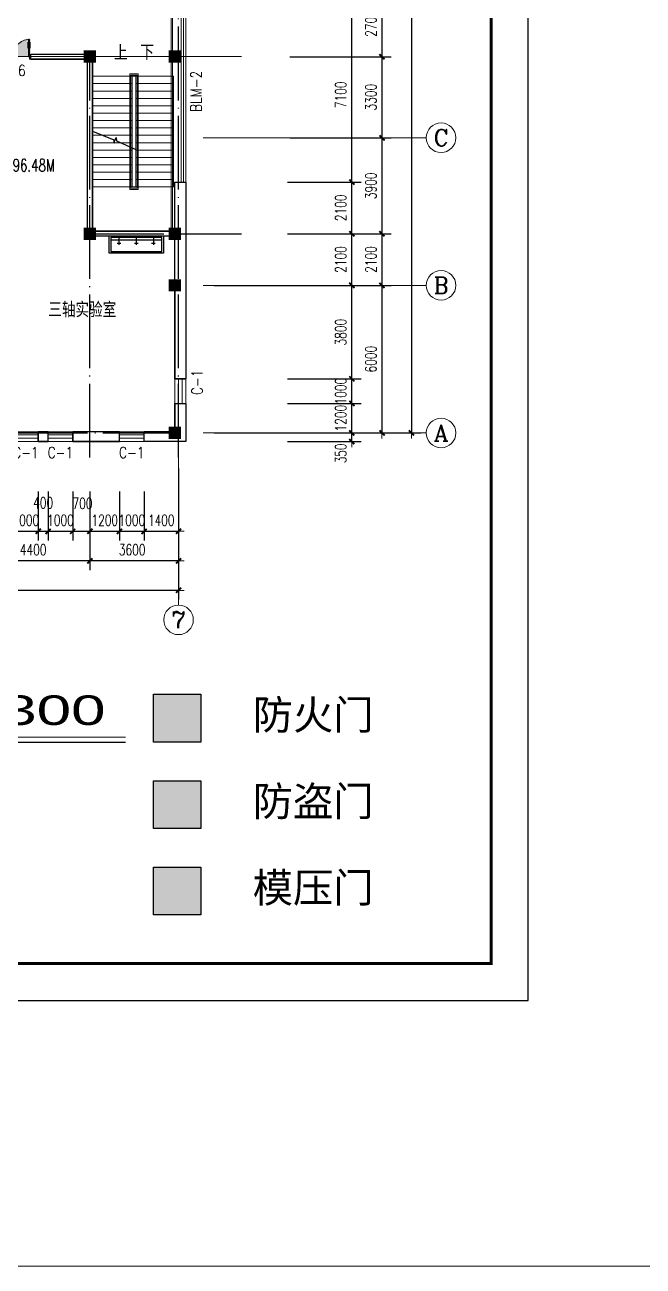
# Model space of a CAD drawing. Extents: x -220435 to 246757, y -381552 to -223577.
# Drawn here: x -340 to 24775, y -381552 to -331089 of the extents above; entities that cross this region are included whole.
import ezdxf
from ezdxf.enums import TextEntityAlignment as Align

# ---------------------------------------------------------------- set-up
doc = ezdxf.new("R2010")
doc.units = 0
doc.header["$LTSCALE"] = 1500
doc.header["$MEASUREMENT"] = 0
doc.linetypes.add('DOTE', pattern=[2.42, 2, -0.2, 0.02, -0.2])
doc.layers.get('0').update_dxf_attribs({"linetype": 'CONTINUOUS'})
doc.layers.get('DEFPOINTS').update_dxf_attribs({"linetype": 'CONTINUOUS'})
for name, color, linetype in [('AXIS', 7, 'CONTINUOUS'), ('AXIS_TEXT', 7, 'CONTINUOUS'), ('COLUMN', 7, 'CONTINUOUS'), ('DOTE', 7, 'DOTE'), ('JELIBTLTC', 7, 'CONTINUOUS'), ('LVTRY', 7, 'CONTINUOUS'), ('PUB_WALL', 7, 'CONTINUOUS'), ('STAIR', 7, 'CONTINUOUS'), ('WALL', 7, 'CONTINUOUS'), ('WINDOW_TEXT', 7, 'CONTINUOUS'), ('模压门', 90, 'CONTINUOUS'), ('防火门', 10, 'CONTINUOUS'), ('防盗门', 180, 'CONTINUOUS')]:
    doc.layers.add(name, color=color, linetype=linetype)
for name, color, linetype, lineweight in [('PUB_DIM', 7, 'CONTINUOUS', 0), ('WINDOW', 7, 'CONTINUOUS', 0), ('我的', 7, 'CONTINUOUS', 0)]:
    doc.layers.add(name, color=color, linetype=linetype, lineweight=lineweight)
doc.styles.add('_SIMPLEX', font='SIMPLEX.shx', dxfattribs={"width": 0.8})
doc.styles.add('COMPLEX', font='COMPLEX')
doc.styles.add('DIM_FONT', font='TXT.shx', dxfattribs={"width": 0.7})
doc.styles.add('JELIBTLZX1', font='arial.ttf', dxfattribs={"width": 0.65})
doc.styles.add('SIMPLEX', font='SIMPLEX.SHX')
doc.dimstyles.new('DIMN150', dxfattribs={"dimscale": 1.5, "dimtxt": 300, "dimasz": 1, "dimexe": 250, "dimexo": 300, "dimgap": 150, "dimtad": 1, "dimdec": 0, "dimzin": 0, "dimdsep": 46, "dimtxsty": 'DIM_FONT', "dimblk": '_DIMX', "dimcen": 0.09, "dimclrt": 7, "dimadec": 0, "dimazin": 0, "dimtfac": 1, "dimtdec": 0, "dimtix": 1, "dimtmove": 2, "dimatfit": 3, "dimldrblk": '_DIMX', "dimfxl": 1, "dimtolj": 1, "dimtzin": 0, "dimarcsym": 0})

# ---------------------------------------------------------------- blocks, each defined once
blk = doc.blocks.new('_DIMX')
blk.add_line((-150, 0), (150, 0))
at = {"const_width": 50}
blk.add_lwpolyline([(-70, -70), (70, 70)], dxfattribs=at)
blk = doc.blocks.new('*D926')
at = {"layer": 'DEFPOINTS', "color": 0, "lineweight": 20}
for p in [(-36097, -348679), (5903, -348679), (-36097, -354079)]:
    blk.add_point(p, dxfattribs=at)
at = {"layer": 'PUB_DIM', "color": 0, "lineweight": -2}
for p, q in [((-36097, -349129), (-36097, -354454)), ((5903, -349129), (5903, -354454)), ((5901, -354079), (-36096, -354079))]:
    blk.add_line(p, q, dxfattribs=at)
at = {"layer": 'PUB_DIM', "color": 0, "lineweight": -2, "xscale": 1.5, "yscale": 1.5, "zscale": 1.5, "rotation": 180}
blk.add_blockref('_DIMX', (-36097, -354079), dxfattribs=at)
at = {"layer": 'PUB_DIM', "color": 0, "lineweight": -2, "xscale": 1.5, "yscale": 1.5, "zscale": 1.5}
blk.add_blockref('_DIMX', (5903, -354079), dxfattribs=at)
at = {"layer": 'PUB_DIM', "color": 7, "insert": (-15097, -353629), "char_height": 450, "attachment_point": 5, "style": 'DIM_FONT'}
blk.add_mtext('\\A1;42000', dxfattribs=at)
blk = doc.blocks.new('*D927')
at = {"layer": 'DEFPOINTS', "color": 0, "lineweight": 20}
for p in [(-36097, -348679), (5903, -348679), (-36097, -354079)]:
    blk.add_point(p, dxfattribs=at)
at = {"layer": 'PUB_DIM', "color": 0, "lineweight": -2}
for p, q in [((-36097, -349129), (-36097, -354454)), ((5903, -349129), (5903, -354454)), ((5901, -354079), (-36096, -354079))]:
    blk.add_line(p, q, dxfattribs=at)
at = {"layer": 'PUB_DIM', "color": 0, "lineweight": -2, "xscale": 1.5, "yscale": 1.5, "zscale": 1.5, "rotation": 180}
blk.add_blockref('_DIMX', (-36097, -354079), dxfattribs=at)
at = {"layer": 'PUB_DIM', "color": 0, "lineweight": -2, "xscale": 1.5, "yscale": 1.5, "zscale": 1.5}
blk.add_blockref('_DIMX', (5903, -354079), dxfattribs=at)
at = {"layer": 'PUB_DIM', "color": 7, "insert": (-15097, -353629), "char_height": 450, "attachment_point": 5, "style": 'DIM_FONT'}
blk.add_mtext('\\A1;42000', dxfattribs=at)
blk = doc.blocks.new('*D804')
at = {"layer": 'DEFPOINTS', "color": 0, "lineweight": 20}
for p in [(6903, -269089), (6903, -347679), (15366, -347679)]:
    blk.add_point(p, dxfattribs=at)
at = {"layer": 'PUB_DIM', "color": 0, "lineweight": -2}
for p, q in [((7353, -269089), (15741, -269089)), ((15366, -269091), (15366, -347678)), ((7353, -347679), (15741, -347679))]:
    blk.add_line(p, q, dxfattribs=at)
at = {"layer": 'PUB_DIM', "color": 0, "lineweight": -2, "xscale": 1.5, "yscale": 1.5, "zscale": 1.5}
for p, rotation in [((15366, -269089), 90), ((15366, -347679), 270)]:
    blk.add_blockref('_DIMX', p, dxfattribs=dict(at, rotation=rotation))
at = {"layer": 'PUB_DIM', "color": 7, "insert": (14916, -308384), "char_height": 450, "attachment_point": 5, "rotation": 90, "style": 'DIM_FONT'}
blk.add_mtext('\\A1;78590', dxfattribs=at)
blk = doc.blocks.new('*D805')
at = {"layer": 'DEFPOINTS', "color": 0, "lineweight": 20}
for p in [(9873, -345480), (12941, -345480), (9873, -346480)]:
    blk.add_point(p, dxfattribs=at)
at = {"layer": 'PUB_DIM', "color": 0, "lineweight": -2}
for p, q in [((10323, -345480), (13316, -345480)), ((12941, -345478), (12941, -345477)), ((12941, -346480), (12941, -345480)), ((10323, -346480), (13316, -346480)), ((12941, -346481), (12941, -346483))]:
    blk.add_line(p, q, dxfattribs=at)
at = {"layer": 'PUB_DIM', "color": 0, "lineweight": -2, "xscale": 1.5, "yscale": 1.5, "zscale": 1.5}
for p, rotation in [((12941, -345480), 270), ((12941, -346480), 90)]:
    blk.add_blockref('_DIMX', p, dxfattribs=dict(at, rotation=rotation))
at = {"layer": 'PUB_DIM', "color": 7, "insert": (12491, -345980), "char_height": 450, "attachment_point": 5, "rotation": 90, "style": 'DIM_FONT'}
blk.add_mtext('\\A1;1000', dxfattribs=at)
blk = doc.blocks.new('_WBLK')
for p, q in [((-0.5, 0.5), (0.5, 0.5)), ((0.5, 0.167), (-0.5, 0.167)), ((0.5, -0.167), (-0.5, -0.167)), ((-0.5, -0.5), (0.5, -0.5))]:
    blk.add_line(p, q)
at = {"layer": 'WINDOW_TEXT', "style": 'SIMPLEX', "flags": 9}
blk.add_attdef('A', text='', height=1, dxfattribs=at).set_placement((0, 1.5), align=Align.MIDDLE)
blk = doc.blocks.new('*D806')
at = {"layer": 'DEFPOINTS', "color": 0, "lineweight": 20}
for p in [(6903, -341679), (6903, -347679), (14166, -347679)]:
    blk.add_point(p, dxfattribs=at)
at = {"layer": 'PUB_DIM', "color": 0, "lineweight": -2}
for p, q in [((7353, -341679), (14541, -341679)), ((14166, -341681), (14166, -347678)), ((7353, -347679), (14541, -347679))]:
    blk.add_line(p, q, dxfattribs=at)
at = {"layer": 'PUB_DIM', "color": 0, "lineweight": -2, "xscale": 1.5, "yscale": 1.5, "zscale": 1.5}
for p, rotation in [((14166, -341679), 90), ((14166, -347679), 270)]:
    blk.add_blockref('_DIMX', p, dxfattribs=dict(at, rotation=rotation))
at = {"layer": 'PUB_DIM', "color": 7, "insert": (13716, -344679), "char_height": 450, "attachment_point": 5, "rotation": 90, "style": 'DIM_FONT'}
blk.add_mtext('\\A1;6000', dxfattribs=at)
blk = doc.blocks.new('*D808')
at = {"layer": 'DEFPOINTS', "color": 0, "lineweight": 20}
for p in [(-2097, -349609), (2303, -349609), (-2097, -352879)]:
    blk.add_point(p, dxfattribs=at)
at = {"layer": 'PUB_DIM', "color": 0, "lineweight": -2}
for p, q in [((-2097, -350059), (-2097, -353254)), ((2303, -350059), (2303, -353254)), ((2301, -352879), (-2096, -352879))]:
    blk.add_line(p, q, dxfattribs=at)
at = {"layer": 'PUB_DIM', "color": 0, "lineweight": -2, "xscale": 1.5, "yscale": 1.5, "zscale": 1.5, "rotation": 180}
blk.add_blockref('_DIMX', (-2097, -352879), dxfattribs=at)
at = {"layer": 'PUB_DIM', "color": 0, "lineweight": -2, "xscale": 1.5, "yscale": 1.5, "zscale": 1.5}
blk.add_blockref('_DIMX', (2303, -352879), dxfattribs=at)
at = {"layer": 'PUB_DIM', "color": 7, "insert": (2, -352429), "char_height": 450, "attachment_point": 5, "style": 'DIM_FONT'}
blk.add_mtext('\\A1;4400', dxfattribs=at)
blk = doc.blocks.new('_AXISO')
blk.add_circle((0, 0), 0.5)
at = {"layer": 'AXIS_TEXT', "style": 'COMPLEX', "width": 1.041667}
blk.add_attdef('A', text='', height=0.56, dxfattribs=at).set_placement((-0.25, -0.28), (0.25, -0.28), align=Align.FIT)
blk = doc.blocks.new('*D952')
at = {"layer": 'DEFPOINTS', "color": 0, "lineweight": 20}
for p in [(3503, -349609), (4503, -349609), (4503, -351679)]:
    blk.add_point(p, dxfattribs=at)
at = {"layer": 'PUB_DIM', "color": 0, "lineweight": -2}
for p, q in [((3503, -350059), (3503, -352054)), ((4503, -350059), (4503, -352054)), ((3501, -351679), (3500, -351679)), ((3503, -351679), (4503, -351679)), ((4504, -351679), (4506, -351679))]:
    blk.add_line(p, q, dxfattribs=at)
at = {"layer": 'PUB_DIM', "color": 0, "lineweight": -2, "xscale": 1.5, "yscale": 1.5, "zscale": 1.5}
blk.add_blockref('_DIMX', (3503, -351679), dxfattribs=at)
at = {"layer": 'PUB_DIM', "color": 0, "lineweight": -2, "xscale": 1.5, "yscale": 1.5, "zscale": 1.5, "rotation": 180}
blk.add_blockref('_DIMX', (4503, -351679), dxfattribs=at)
at = {"layer": 'PUB_DIM', "color": 7, "insert": (4003, -351229), "char_height": 450, "attachment_point": 5, "style": 'DIM_FONT'}
blk.add_mtext('\\A1;1000', dxfattribs=at)
blk = doc.blocks.new('*D953')
at = {"layer": 'DEFPOINTS', "color": 0, "lineweight": 20}
for p in [(2303, -349609), (5903, -349609), (2303, -352879)]:
    blk.add_point(p, dxfattribs=at)
at = {"layer": 'PUB_DIM', "color": 0, "lineweight": -2}
for p, q in [((2303, -350059), (2303, -353254)), ((5903, -350059), (5903, -353254)), ((5901, -352879), (2304, -352879))]:
    blk.add_line(p, q, dxfattribs=at)
at = {"layer": 'PUB_DIM', "color": 0, "lineweight": -2, "xscale": 1.5, "yscale": 1.5, "zscale": 1.5, "rotation": 180}
blk.add_blockref('_DIMX', (2303, -352879), dxfattribs=at)
at = {"layer": 'PUB_DIM', "color": 0, "lineweight": -2, "xscale": 1.5, "yscale": 1.5, "zscale": 1.5}
blk.add_blockref('_DIMX', (5903, -352879), dxfattribs=at)
at = {"layer": 'PUB_DIM', "color": 7, "insert": (4018, -352429), "char_height": 450, "attachment_point": 5, "style": 'DIM_FONT'}
blk.add_mtext('\\A1;3600', dxfattribs=at)
blk = doc.blocks.new('*D954')
at = {"layer": 'DEFPOINTS', "color": 0, "lineweight": 20}
for p in [(2303, -349609), (3503, -349609), (3503, -351679)]:
    blk.add_point(p, dxfattribs=at)
at = {"layer": 'PUB_DIM', "color": 0, "lineweight": -2}
for p, q in [((2303, -350059), (2303, -352054)), ((3503, -350059), (3503, -352054)), ((2301, -351679), (2300, -351679)), ((2303, -351679), (3503, -351679)), ((3504, -351679), (3506, -351679))]:
    blk.add_line(p, q, dxfattribs=at)
at = {"layer": 'PUB_DIM', "color": 0, "lineweight": -2, "xscale": 1.5, "yscale": 1.5, "zscale": 1.5}
blk.add_blockref('_DIMX', (2303, -351679), dxfattribs=at)
at = {"layer": 'PUB_DIM', "color": 0, "lineweight": -2, "xscale": 1.5, "yscale": 1.5, "zscale": 1.5, "rotation": 180}
blk.add_blockref('_DIMX', (3503, -351679), dxfattribs=at)
at = {"layer": 'PUB_DIM', "color": 7, "insert": (2903, -351229), "char_height": 450, "attachment_point": 5, "style": 'DIM_FONT'}
blk.add_mtext('\\A1;1200', dxfattribs=at)
blk = doc.blocks.new('*D955')
at = {"layer": 'DEFPOINTS', "color": 0, "lineweight": 20}
for p in [(1603, -349609), (2303, -349609), (2303, -351679)]:
    blk.add_point(p, dxfattribs=at)
at = {"layer": 'PUB_DIM', "color": 0, "lineweight": -2}
for p, q in [((1603, -350059), (1603, -352054)), ((2303, -350059), (2303, -352054)), ((1604, -351679), (2301, -351679))]:
    blk.add_line(p, q, dxfattribs=at)
at = {"layer": 'PUB_DIM', "color": 0, "lineweight": -2, "xscale": 1.5, "yscale": 1.5, "zscale": 1.5, "rotation": 180}
blk.add_blockref('_DIMX', (1603, -351679), dxfattribs=at)
at = {"layer": 'PUB_DIM', "color": 0, "lineweight": -2, "xscale": 1.5, "yscale": 1.5, "zscale": 1.5}
blk.add_blockref('_DIMX', (2303, -351679), dxfattribs=at)
at = {"layer": 'PUB_DIM', "color": 7, "insert": (2003, -350543), "char_height": 450, "attachment_point": 5, "style": 'DIM_FONT'}
blk.add_mtext('\\A1;700', dxfattribs=at)
blk = doc.blocks.new('*D956')
at = {"layer": 'DEFPOINTS', "color": 0, "lineweight": 20}
for p in [(603, -349609), (1603, -349609), (1603, -351679)]:
    blk.add_point(p, dxfattribs=at)
at = {"layer": 'PUB_DIM', "color": 0, "lineweight": -2}
for p, q in [((603, -350059), (603, -352054)), ((1603, -350059), (1603, -352054)), ((601, -351679), (600, -351679)), ((603, -351679), (1603, -351679)), ((1604, -351679), (1606, -351679))]:
    blk.add_line(p, q, dxfattribs=at)
at = {"layer": 'PUB_DIM', "color": 0, "lineweight": -2, "xscale": 1.5, "yscale": 1.5, "zscale": 1.5}
blk.add_blockref('_DIMX', (603, -351679), dxfattribs=at)
at = {"layer": 'PUB_DIM', "color": 0, "lineweight": -2, "xscale": 1.5, "yscale": 1.5, "zscale": 1.5, "rotation": 180}
blk.add_blockref('_DIMX', (1603, -351679), dxfattribs=at)
at = {"layer": 'PUB_DIM', "color": 7, "insert": (1103, -351229), "char_height": 450, "attachment_point": 5, "style": 'DIM_FONT'}
blk.add_mtext('\\A1;1000', dxfattribs=at)
blk = doc.blocks.new('*D957')
at = {"layer": 'DEFPOINTS', "color": 0, "lineweight": 20}
for p in [(203, -349609), (603, -349609), (603, -351679)]:
    blk.add_point(p, dxfattribs=at)
at = {"layer": 'PUB_DIM', "color": 0, "lineweight": -2}
for p, q in [((203, -350059), (203, -352054)), ((603, -350059), (603, -352054)), ((201, -351679), (200, -351679)), ((203, -351679), (603, -351679)), ((604, -351679), (606, -351679))]:
    blk.add_line(p, q, dxfattribs=at)
at = {"layer": 'PUB_DIM', "color": 0, "lineweight": -2, "xscale": 1.5, "yscale": 1.5, "zscale": 1.5}
blk.add_blockref('_DIMX', (203, -351679), dxfattribs=at)
at = {"layer": 'PUB_DIM', "color": 0, "lineweight": -2, "xscale": 1.5, "yscale": 1.5, "zscale": 1.5, "rotation": 180}
blk.add_blockref('_DIMX', (603, -351679), dxfattribs=at)
at = {"layer": 'PUB_DIM', "color": 7, "insert": (403, -350520), "char_height": 450, "attachment_point": 5, "style": 'DIM_FONT'}
blk.add_mtext('\\A1;400', dxfattribs=at)
blk = doc.blocks.new('*D958')
at = {"layer": 'DEFPOINTS', "color": 0, "lineweight": 20}
for p in [(-797, -349609), (203, -349609), (203, -351679)]:
    blk.add_point(p, dxfattribs=at)
at = {"layer": 'PUB_DIM', "color": 0, "lineweight": -2}
for p, q in [((-797, -350059), (-797, -352054)), ((203, -350059), (203, -352054)), ((-799, -351679), (-800, -351679)), ((-797, -351679), (203, -351679)), ((204, -351679), (206, -351679))]:
    blk.add_line(p, q, dxfattribs=at)
at = {"layer": 'PUB_DIM', "color": 0, "lineweight": -2, "xscale": 1.5, "yscale": 1.5, "zscale": 1.5}
blk.add_blockref('_DIMX', (-797, -351679), dxfattribs=at)
at = {"layer": 'PUB_DIM', "color": 0, "lineweight": -2, "xscale": 1.5, "yscale": 1.5, "zscale": 1.5, "rotation": 180}
blk.add_blockref('_DIMX', (203, -351679), dxfattribs=at)
at = {"layer": 'PUB_DIM', "color": 7, "insert": (-297, -351229), "char_height": 450, "attachment_point": 5, "style": 'DIM_FONT'}
blk.add_mtext('\\A1;1000', dxfattribs=at)
blk = doc.blocks.new('*D959')
at = {"layer": 'DEFPOINTS', "color": 0, "lineweight": 20}
for p in [(4503, -349609), (5903, -349609), (5903, -351679)]:
    blk.add_point(p, dxfattribs=at)
at = {"layer": 'PUB_DIM', "color": 0, "lineweight": -2}
for p, q in [((4503, -350059), (4503, -352054)), ((5903, -350059), (5903, -352054)), ((4504, -351679), (5901, -351679))]:
    blk.add_line(p, q, dxfattribs=at)
at = {"layer": 'PUB_DIM', "color": 0, "lineweight": -2, "xscale": 1.5, "yscale": 1.5, "zscale": 1.5, "rotation": 180}
blk.add_blockref('_DIMX', (4503, -351679), dxfattribs=at)
at = {"layer": 'PUB_DIM', "color": 0, "lineweight": -2, "xscale": 1.5, "yscale": 1.5, "zscale": 1.5}
blk.add_blockref('_DIMX', (5903, -351679), dxfattribs=at)
at = {"layer": 'PUB_DIM', "color": 7, "insert": (5203, -351229), "char_height": 450, "attachment_point": 5, "style": 'DIM_FONT'}
blk.add_mtext('\\A1;1400', dxfattribs=at)
blk = doc.blocks.new('_FZH')
blk.add_solid([(-0.5, -0.5), (0.5, -0.5), (-0.5, 0.5), (0.5, 0.5)])
blk = doc.blocks.new('*D960')
at = {"layer": 'DEFPOINTS', "color": 0, "lineweight": 20}
for p in [(9873, -346480), (12942, -346480), (9873, -347679)]:
    blk.add_point(p, dxfattribs=at)
at = {"layer": 'PUB_DIM', "color": 0, "lineweight": -2}
for p, q in [((10323, -346480), (13317, -346480)), ((12942, -346478), (12942, -346477)), ((12942, -347679), (12942, -346480)), ((10323, -347679), (13317, -347679)), ((12942, -347681), (12942, -347682))]:
    blk.add_line(p, q, dxfattribs=at)
at = {"layer": 'PUB_DIM', "color": 0, "lineweight": -2, "xscale": 1.5, "yscale": 1.5, "zscale": 1.5}
for p, rotation in [((12942, -346480), 270), ((12942, -347679), 90)]:
    blk.add_blockref('_DIMX', p, dxfattribs=dict(at, rotation=rotation))
at = {"layer": 'PUB_DIM', "color": 7, "insert": (12492, -347079), "char_height": 450, "attachment_point": 5, "rotation": 90, "style": 'DIM_FONT'}
blk.add_mtext('\\A1;1200', dxfattribs=at)
blk = doc.blocks.new('*D961')
at = {"layer": 'DEFPOINTS', "color": 0, "lineweight": 20}
for p in [(9873, -347679), (12942, -347679), (9873, -348029)]:
    blk.add_point(p, dxfattribs=at)
at = {"layer": 'PUB_DIM', "color": 0, "lineweight": -2}
for p, q in [((10323, -347679), (13317, -347679)), ((12942, -347678), (12942, -347676)), ((12942, -348029), (12942, -347679)), ((10323, -348029), (13317, -348029)), ((12942, -348031), (12942, -348032))]:
    blk.add_line(p, q, dxfattribs=at)
at = {"layer": 'PUB_DIM', "color": 0, "lineweight": -2, "xscale": 1.5, "yscale": 1.5, "zscale": 1.5}
for p, rotation in [((12942, -347679), 270), ((12942, -348029), 90)]:
    blk.add_blockref('_DIMX', p, dxfattribs=dict(at, rotation=rotation))
at = {"layer": 'PUB_DIM', "color": 7, "insert": (12492, -348509), "char_height": 450, "attachment_point": 5, "rotation": 90, "style": 'DIM_FONT'}
blk.add_mtext('\\A1;350', dxfattribs=at)
blk = doc.blocks.new('M_A20TUI')
for p, q in [((-0.483, 0.396), (-0.483, 0.235)), ((-0.467, 0.471), (-0.467, -0.062)), ((-0.433, 0.47), (-0.433, 0.004)), ((-0.417, 0.396), (-0.417, 0.235)), ((0.417, 0.396), (0.417, 0.235)), ((0.433, 0.47), (0.433, 0.004)), ((0.467, 0.471), (0.467, -0.062)), ((0.483, 0.396), (0.483, 0.235)), ((-0.5, 0.004), (-0.433, 0.004)), ((-0.5, 0.004), (-0.5, -0.062)), ((0.5, 0.004), (0.433, 0.004)), ((0.5, 0.004), (0.5, -0.062)), ((-0.5, -0.062), (-0.467, -0.062)), ((0.5, -0.062), (0.467, -0.062))]:
    blk.add_line(p, q)
for centre, start, end in [((-0.467, 0.004), 0, 90), ((0.467, 0.004), 90, 180)]:
    blk.add_arc(centre, 0.467, start, end)
blk = doc.blocks.new('_LV16')
for p, q in [((-75.7, 264.7), (73.5, 264.7)), ((0, 0), (0, 329.6))]:
    blk.add_line(p, q)
blk.add_circle((0, 264.7), 16.2)
blk = doc.blocks.new('*D965')
at = {"layer": 'DEFPOINTS', "color": 0, "lineweight": 20}
for p in [(9873, -330381), (12941, -330381), (9873, -337481)]:
    blk.add_point(p, dxfattribs=at)
at = {"layer": 'PUB_DIM', "color": 0, "lineweight": -2}
for p, q in [((10323, -330381), (13316, -330381)), ((12941, -337479), (12941, -330382)), ((10323, -337481), (13316, -337481))]:
    blk.add_line(p, q, dxfattribs=at)
at = {"layer": 'PUB_DIM', "color": 0, "lineweight": -2, "xscale": 1.5, "yscale": 1.5, "zscale": 1.5}
for p, rotation in [((12941, -330381), 90), ((12941, -337481), 270)]:
    blk.add_blockref('_DIMX', p, dxfattribs=dict(at, rotation=rotation))
at = {"layer": 'PUB_DIM', "color": 7, "insert": (12491, -333931), "char_height": 450, "attachment_point": 5, "rotation": 90, "style": 'DIM_FONT'}
blk.add_mtext('\\A1;7100', dxfattribs=at)
blk = doc.blocks.new('*D966')
at = {"layer": 'DEFPOINTS', "color": 0, "lineweight": 20}
for p in [(9976, -335684), (9976, -339584), (14166, -339584)]:
    blk.add_point(p, dxfattribs=at)
at = {"layer": 'PUB_DIM', "color": 0, "lineweight": -2}
for p, q in [((10426, -335684), (14541, -335684)), ((14166, -335685), (14166, -339582)), ((10426, -339584), (14541, -339584))]:
    blk.add_line(p, q, dxfattribs=at)
at = {"layer": 'PUB_DIM', "color": 0, "lineweight": -2, "xscale": 1.5, "yscale": 1.5, "zscale": 1.5}
for p, rotation in [((14166, -335684), 90), ((14166, -339584), 270)]:
    blk.add_blockref('_DIMX', p, dxfattribs=dict(at, rotation=rotation))
at = {"layer": 'PUB_DIM', "color": 7, "insert": (13716, -337634), "char_height": 450, "attachment_point": 5, "rotation": 90, "style": 'DIM_FONT'}
blk.add_mtext('\\A1;3900', dxfattribs=at)
blk = doc.blocks.new('*D967')
at = {"layer": 'DEFPOINTS', "color": 0, "lineweight": 20}
for p in [(9976, -339582), (9976, -341682), (14166, -341682)]:
    blk.add_point(p, dxfattribs=at)
at = {"layer": 'PUB_DIM', "color": 0, "lineweight": -2}
for p, q in [((10426, -339582), (14541, -339582)), ((14166, -339584), (14166, -341681)), ((10426, -341682), (14541, -341682))]:
    blk.add_line(p, q, dxfattribs=at)
at = {"layer": 'PUB_DIM', "color": 0, "lineweight": -2, "xscale": 1.5, "yscale": 1.5, "zscale": 1.5}
for p, rotation in [((14166, -339582), 90), ((14166, -341682), 270)]:
    blk.add_blockref('_DIMX', p, dxfattribs=dict(at, rotation=rotation))
at = {"layer": 'PUB_DIM', "color": 7, "insert": (13716, -340632), "char_height": 450, "attachment_point": 5, "rotation": 90, "style": 'DIM_FONT'}
blk.add_mtext('\\A1;2100', dxfattribs=at)
blk = doc.blocks.new('*D968')
at = {"layer": 'DEFPOINTS', "color": 0, "lineweight": 20}
for p in [(9873, -337481), (12941, -337481), (9873, -339581)]:
    blk.add_point(p, dxfattribs=at)
at = {"layer": 'PUB_DIM', "color": 0, "lineweight": -2}
for p, q in [((10323, -337481), (13316, -337481)), ((12941, -339579), (12941, -337482)), ((10323, -339581), (13316, -339581))]:
    blk.add_line(p, q, dxfattribs=at)
at = {"layer": 'PUB_DIM', "color": 0, "lineweight": -2, "xscale": 1.5, "yscale": 1.5, "zscale": 1.5}
for p, rotation in [((12941, -337481), 90), ((12941, -339581), 270)]:
    blk.add_blockref('_DIMX', p, dxfattribs=dict(at, rotation=rotation))
at = {"layer": 'PUB_DIM', "color": 7, "insert": (12491, -338531), "char_height": 450, "attachment_point": 5, "rotation": 90, "style": 'DIM_FONT'}
blk.add_mtext('\\A1;2100', dxfattribs=at)
blk = doc.blocks.new('*D969')
at = {"layer": 'DEFPOINTS', "color": 0, "lineweight": 20}
for p in [(9873, -339581), (12941, -339581), (9873, -341681)]:
    blk.add_point(p, dxfattribs=at)
at = {"layer": 'PUB_DIM', "color": 0, "lineweight": -2}
for p, q in [((10323, -339581), (13316, -339581)), ((12941, -341679), (12941, -339582)), ((10323, -341681), (13316, -341681))]:
    blk.add_line(p, q, dxfattribs=at)
at = {"layer": 'PUB_DIM', "color": 0, "lineweight": -2, "xscale": 1.5, "yscale": 1.5, "zscale": 1.5}
for p, rotation in [((12941, -339581), 90), ((12941, -341681), 270)]:
    blk.add_blockref('_DIMX', p, dxfattribs=dict(at, rotation=rotation))
at = {"layer": 'PUB_DIM', "color": 7, "insert": (12491, -340631), "char_height": 450, "attachment_point": 5, "rotation": 90, "style": 'DIM_FONT'}
blk.add_mtext('\\A1;2100', dxfattribs=at)
blk = doc.blocks.new('*D970')
at = {"layer": 'DEFPOINTS', "color": 0, "lineweight": 20}
for p in [(9873, -341679), (12941, -341679), (9873, -345480)]:
    blk.add_point(p, dxfattribs=at)
at = {"layer": 'PUB_DIM', "color": 0, "lineweight": -2}
for p, q in [((10323, -341679), (13316, -341679)), ((12941, -345478), (12941, -341681)), ((10323, -345480), (13316, -345480))]:
    blk.add_line(p, q, dxfattribs=at)
at = {"layer": 'PUB_DIM', "color": 0, "lineweight": -2, "xscale": 1.5, "yscale": 1.5, "zscale": 1.5}
for p, rotation in [((12941, -341679), 90), ((12941, -345480), 270)]:
    blk.add_blockref('_DIMX', p, dxfattribs=dict(at, rotation=rotation))
at = {"layer": 'PUB_DIM', "color": 7, "insert": (12491, -343579), "char_height": 450, "attachment_point": 5, "rotation": 90, "style": 'DIM_FONT'}
blk.add_mtext('\\A1;3800', dxfattribs=at)
blk = doc.blocks.new('*D971')
at = {"layer": 'DEFPOINTS', "color": 0, "lineweight": 20}
for p in [(9976, -329684), (9976, -332384), (14166, -332384)]:
    blk.add_point(p, dxfattribs=at)
at = {"layer": 'PUB_DIM', "color": 0, "lineweight": -2}
for p, q in [((10426, -329684), (14541, -329684)), ((14166, -329685), (14166, -332382)), ((10426, -332384), (14541, -332384))]:
    blk.add_line(p, q, dxfattribs=at)
at = {"layer": 'PUB_DIM', "color": 0, "lineweight": -2, "xscale": 1.5, "yscale": 1.5, "zscale": 1.5}
for p, rotation in [((14166, -329684), 90), ((14166, -332384), 270)]:
    blk.add_blockref('_DIMX', p, dxfattribs=dict(at, rotation=rotation))
at = {"layer": 'PUB_DIM', "color": 7, "insert": (13716, -331034), "char_height": 450, "attachment_point": 5, "rotation": 90, "style": 'DIM_FONT'}
blk.add_mtext('\\A1;2700', dxfattribs=at)
blk = doc.blocks.new('*D972')
at = {"layer": 'DEFPOINTS', "color": 0, "lineweight": 20}
for p in [(9976, -332384), (9976, -335684), (14166, -335684)]:
    blk.add_point(p, dxfattribs=at)
at = {"layer": 'PUB_DIM', "color": 0, "lineweight": -2}
for p, q in [((10426, -332384), (14541, -332384)), ((14166, -332385), (14166, -335682)), ((10426, -335684), (14541, -335684))]:
    blk.add_line(p, q, dxfattribs=at)
at = {"layer": 'PUB_DIM', "color": 0, "lineweight": -2, "xscale": 1.5, "yscale": 1.5, "zscale": 1.5}
for p, rotation in [((14166, -332384), 90), ((14166, -335684), 270)]:
    blk.add_blockref('_DIMX', p, dxfattribs=dict(at, rotation=rotation))
at = {"layer": 'PUB_DIM', "color": 7, "insert": (13716, -334034), "char_height": 450, "attachment_point": 5, "rotation": 90, "style": 'DIM_FONT'}
blk.add_mtext('\\A1;3300', dxfattribs=at)

msp = doc.modelspace()

# ---------------------------------------------------------------- hatches: boundary and pattern name
at = {"layer": '模压门'}
msp.add_hatch(color=256, dxfattribs=at).paths.add_polyline_path([(6814.5, -365329.2), (4882, -365329.2), (4882, -367272.4), (6814.5, -367272.4)])
at = {"layer": '防火门'}
msp.add_hatch(color=256, dxfattribs=at).paths.add_polyline_path([(6814.5, -358301), (4882, -358301), (4882, -360244.2), (6814.5, -360244.2)])
at = {"layer": '防盗门'}
for points in [[(-101.7, -331634.3, 0.4142136), (-851.7, -332384.3), (-101.7, -332384.3)], [(6814.5, -361815.1), (4882, -361815.1), (4882, -363758.3), (6814.5, -363758.3)]]:
    msp.add_hatch(color=256, dxfattribs=at).paths.add_polyline_path(points)

# ---------------------------------------------------------------- linework, layer by layer
for points in [[(4882, -358301), (6814.5, -358301), (6814.5, -360244.2), (4882, -360244.2)], [(4882, -361815.1), (6814.5, -361815.1), (6814.5, -363758.3), (4882, -363758.3)], [(4882, -365329.2), (6814.5, -365329.2), (6814.5, -367272.4), (4882, -367272.4)]]:
    msp.add_lwpolyline(points, close=True)
at = {"layer": 'AXIS', "color": 250}
msp.add_lwpolyline([(20102.7, -253559.3), (-66737.4, -253559.3), (-66737.4, -370748.3), (20102.7, -370748.3)], close=True, dxfattribs=at)
at = {"layer": 'AXIS', "color": 0, "const_width": 120.2}
msp.add_lwpolyline([(18600.3, -255061.7), (-65234.9, -255061.7), (-65234.9, -369245.9), (18600.3, -369245.9)], close=True, dxfattribs=at)
at = {"layer": 'DOTE'}
for p, q in [((5902.9, -348679.3), (5902.9, -268089.3)), ((2302.9, -348679.3), (2302.9, -332379.3)), ((2302.9, -339579.3), (8454.4, -339579.3)), ((-37097.1, -347679.3), (5872.9, -347679.3))]:
    msp.add_line(p, q, dxfattribs=at)
at = {"layer": 'LVTRY'}
for p, q in [((3087, -340369.3), (3087, -339679.3)), ((5227, -339739.3), (3147, -339739.3)), ((3147, -339739.3), (3147, -340309.3)), ((5227, -339839.3), (3147, -339839.3)), ((5227, -340309.3), (5227, -339739.3)), ((5287, -339679.3), (5287, -340369.3)), ((5287, -340369.3), (3087, -340369.3)), ((3147, -340309.3), (5227, -340309.3))]:
    msp.add_line(p, q, dxfattribs=at)
at = {"layer": 'PUB_DIM'}
for p, q in [((-41510.2, -332379.3), (8454.4, -332379.3)), ((15966.4, -335679.3), (6902.9, -335679.3)), ((15966.4, -341679.3), (6902.9, -341679.3)), ((15966.4, -347679.3), (6902.9, -347679.3)), ((5902.9, -354679.3), (5902.9, -348679.3)), ((5902.9, -354679.3), (5902.9, -348679.3))]:
    msp.add_line(p, q, dxfattribs=at)
at = {"layer": 'PUB_WALL'}
for p, q in [((-97.1, -332479.3), (-97.1, -332279.3)), ((-97.1, -332279.3), (2402.9, -332279.3)), ((-97.1, -332479.3), (-97.1, -332279.3)), ((-97.1, -332279.3), (2402.9, -332279.3)), ((-97.1, -332479.3), (2202.9, -332479.3)), ((2202.9, -332479.3), (-97.1, -332479.3)), ((2202.9, -339679.3), (2202.9, -332479.3)), ((2202.9, -339679.3), (2202.9, -332479.3)), ((2402.9, -339479.3), (2402.9, -332279.3)), ((2402.9, -332279.3), (2402.9, -339479.3)), ((5752.9, -337479.3), (6202.9, -337479.3)), ((5752.9, -339479.3), (5752.9, -337479.3)), ((5752.9, -339479.3), (5752.9, -337479.3)), ((5752.9, -337479.3), (6202.9, -337479.3)), ((6202.9, -337479.3), (6202.9, -345479.5)), ((6202.9, -337479.3), (6202.9, -345479.5)), ((5752.9, -339479.3), (2402.9, -339479.3)), ((2402.9, -339479.3), (5752.9, -339479.3)), ((5752.9, -339679.3), (2202.9, -339679.3)), ((5752.9, -339679.3), (2202.9, -339679.3)), ((5752.9, -341579.3), (5752.9, -339679.3)), ((5752.9, -341579.3), (5752.9, -339679.3)), ((5752.9, -341779.3), (5752.9, -345479.5)), ((5752.9, -345479.5), (5752.9, -341779.3)), ((5752.9, -345479.5), (6202.9, -345479.5)), ((6202.9, -345479.5), (5752.9, -345479.5)), ((5752.9, -346479.5), (6202.9, -346479.5)), ((5752.9, -346479.5), (5752.9, -347629.3)), ((5752.9, -347629.3), (5752.9, -346479.5)), ((5752.9, -346479.5), (6202.9, -346479.5)), ((6202.9, -346479.5), (6202.9, -348029.3)), ((6202.9, -346479.5), (6202.9, -348029.3)), ((602.8, -347629.3), (202.8, -347629.3)), ((202.8, -348029.3), (202.8, -347629.3)), ((602.8, -347629.3), (202.8, -347629.3)), ((202.8, -347629.3), (202.8, -348029.3)), ((602.8, -348029.3), (602.8, -347629.3)), ((602.8, -348029.3), (602.8, -347629.3)), ((3502.9, -347629.3), (1602.8, -347629.3)), ((1602.8, -348029.3), (1602.8, -347629.3)), ((3502.9, -347629.3), (1602.8, -347629.3)), ((1602.8, -347629.3), (1602.8, -348029.3)), ((3502.9, -348029.3), (3502.9, -347629.3)), ((3502.9, -348029.3), (3502.9, -347629.3)), ((4502.9, -348029.3), (4502.9, -347629.3)), ((5752.9, -347629.3), (4502.9, -347629.3)), ((4502.9, -347629.3), (5752.9, -347629.3)), ((4502.9, -348029.3), (4502.9, -347629.3)), ((602.8, -348029.3), (202.8, -348029.3)), ((202.8, -348029.3), (602.8, -348029.3)), ((3502.9, -348029.3), (1602.8, -348029.3)), ((1602.8, -348029.3), (3502.9, -348029.3)), ((6202.9, -348029.3), (4502.9, -348029.3)), ((6202.9, -348029.3), (4502.9, -348029.3))]:
    msp.add_line(p, q, dxfattribs=at)
at = {"layer": 'STAIR'}
for p, q in [((2402.9, -335408.4), (3269.9, -335762.8)), ((3269.9, -335762.8), (3280, -335896.6)), ((3280, -335896.6), (3370.9, -335674.4)), ((3370.9, -335674.4), (3381, -335808.2)), ((3381, -335808.2), (4167.9, -336162.6))]:
    msp.add_line(p, q, dxfattribs=at)
at = {"layer": 'WALL'}
for p, q in [((-97.1, -332479.3), (-97.1, -332279.3)), ((-97.1, -332279.3), (2402.9, -332279.3)), ((-97.1, -332479.3), (2202.9, -332479.3)), ((2202.9, -339679.3), (2202.9, -332479.3)), ((2402.9, -339479.3), (2402.9, -332279.3)), ((5752.9, -337479.3), (6202.9, -337479.3)), ((5752.9, -339479.3), (5752.9, -337479.3)), ((6202.9, -337479.3), (6202.9, -345479.5)), ((5752.9, -339479.3), (2402.9, -339479.3)), ((5752.9, -339679.3), (2202.9, -339679.3)), ((5752.9, -341579.3), (5752.9, -339679.3)), ((5752.9, -341779.3), (5752.9, -345479.5)), ((5752.9, -345479.5), (6202.9, -345479.5)), ((5752.9, -346479.5), (6202.9, -346479.5)), ((5752.9, -346479.5), (5752.9, -347629.3)), ((6202.9, -346479.5), (6202.9, -348029.3)), ((602.8, -347629.3), (202.8, -347629.3)), ((202.8, -348029.3), (202.8, -347629.3)), ((602.8, -348029.3), (602.8, -347629.3)), ((3502.9, -347629.3), (1602.8, -347629.3)), ((1602.8, -348029.3), (1602.8, -347629.3)), ((3502.9, -348029.3), (3502.9, -347629.3)), ((4502.9, -348029.3), (4502.9, -347629.3)), ((5752.9, -347629.3), (4502.9, -347629.3)), ((602.8, -348029.3), (202.8, -348029.3)), ((3502.9, -348029.3), (1602.8, -348029.3)), ((6202.9, -348029.3), (4502.9, -348029.3))]:
    msp.add_line(p, q, dxfattribs=at)
at = {"layer": 'WINDOW'}
for p, q in [((5602.9, -339329.9), (5602.9, -329679.3)), ((5652.9, -339329.9), (5652.9, -329679.3)), ((6002.9, -330379.3), (6002.9, -337479.3)), ((6105, -330379.3), (6105, -337479.3)), ((6202.9, -330379.3), (6202.9, -337479.3)), ((6202.9, -331832.1), (6202.9, -337479.3)), ((2402.9, -333179.3), (5702.9, -333179.3)), ((2402.9, -333479.3), (4017.9, -333479.3)), ((3917.9, -337779.3), (3917.9, -333079.3)), ((3917.9, -333079.3), (4267.9, -333079.3)), ((3967.9, -337729.3), (3967.9, -333129.3)), ((3967.9, -333129.3), (4217.9, -333129.3)), ((4017.9, -337679.3), (4017.9, -333179.3)), ((4167.9, -337679.3), (4167.9, -333179.3)), ((4167.9, -333479.3), (5702.9, -333479.3)), ((4217.9, -337729.3), (4217.9, -333129.3)), ((4267.9, -337779.3), (4267.9, -333079.3)), ((5702.9, -337679.3), (5702.9, -333179.3)), ((2402.9, -333779.3), (4017.9, -333779.3)), ((4167.9, -333779.3), (5702.9, -333779.3)), ((2402.9, -334079.3), (4017.9, -334079.3)), ((2402.9, -334379.3), (4017.9, -334379.3)), ((4167.9, -334079.3), (5702.9, -334079.3)), ((4167.9, -334379.3), (5702.9, -334379.3)), ((2402.9, -334679.3), (4017.9, -334679.3)), ((2402.9, -334979.3), (4017.9, -334979.3)), ((4167.9, -334679.3), (5702.9, -334679.3)), ((4167.9, -334979.3), (5702.9, -334979.3)), ((2402.9, -335279.3), (4017.9, -335279.3)), ((2402.9, -335579.3), (4017.9, -335579.3)), ((4167.9, -335279.3), (5702.9, -335279.3)), ((4167.9, -335579.3), (5702.9, -335579.3)), ((2402.9, -335879.3), (4017.9, -335879.3)), ((4167.9, -335879.3), (5702.9, -335879.3)), ((2402.9, -336179.3), (4017.9, -336179.3)), ((2402.9, -336479.3), (4017.9, -336479.3)), ((4167.9, -336179.3), (5702.9, -336179.3)), ((4167.9, -336479.3), (5702.9, -336479.3)), ((2402.9, -336779.3), (4017.9, -336779.3)), ((2402.9, -337079.3), (4017.9, -337079.3)), ((4167.9, -336779.3), (5702.9, -336779.3)), ((4167.9, -337079.3), (5702.9, -337079.3)), ((2402.9, -337379.3), (4017.9, -337379.3)), ((4167.9, -337379.3), (5702.9, -337379.3)), ((2402.9, -337679.3), (5702.9, -337679.3)), ((2402.9, -337679.3), (5702.9, -337679.3)), ((2402.9, -337679.3), (2402.9, -339479.3)), ((3917.9, -337779.3), (4267.9, -337779.3)), ((3967.9, -337729.3), (4217.9, -337729.3)), ((2402.9, -339479.3), (3798.7, -339479.3))]:
    msp.add_line(p, q, dxfattribs=at)
at = {"layer": '我的', "linetype": 'ByBlock', "lineweight": 20}
msp.add_line((-23181.2, -360043.8), (3747.9, -360043.8), dxfattribs=at)
at = {"layer": '我的', "linetype": 'ByBlock', "lineweight": 30}
msp.add_line((-23181.2, -360243.8), (3747.9, -360243.8), dxfattribs=at)
at = {"layer": '我的', "linetype": 'ByBlock', "lineweight": 20}
msp.add_lwpolyline([(-220435.3, -223577.2), (246757, -223577.2), (246757, -381551.9), (-220435.3, -381551.9)], close=True, dxfattribs=at)

# ---------------------------------------------------------------- block references
at = {"layer": 'COLUMN', "xscale": 500, "yscale": 500, "zscale": 500}
for p in [(2302.9, -332379.3), (5752.9, -332379.3), (2302.9, -339579.3), (5752.9, -339579.3), (5752.9, -341679.3), (5752.9, -347679.3)]:
    msp.add_blockref('_FZH', p, dxfattribs=at)
at = {"layer": 'LVTRY', "rotation": 180}
for p in [(3481.7, -339709.3), (4181.7, -339709.3), (4881.7, -339709.3)]:
    msp.add_blockref('_LV16', p, dxfattribs=at)
at = {"layer": 'PUB_DIM'}
ref = msp.add_blockref('_AXISO', (16566.4, -335679.3), dxfattribs=dict(at, xscale=1200, yscale=1200, zscale=1200))
ref.add_attrib('A', 'C', dxfattribs={"layer": 'AXIS_TEXT', "height": 672, "style": 'COMPLEX', "width": 1.25}).set_placement((16266.4, -336015.3), (16866.4, -336015.3), align=Align.FIT)
ref = msp.add_blockref('_AXISO', (16566.4, -341679.3), dxfattribs=dict(at, xscale=1200, yscale=1200, zscale=1200))
ref.add_attrib('A', 'B', dxfattribs={"layer": 'AXIS_TEXT', "height": 672, "style": 'COMPLEX', "width": 1.102941}).set_placement((16266.4, -342015.3), (16866.4, -342015.3), align=Align.FIT)
at = {"layer": 'PUB_DIM', "xscale": 1200, "yscale": 1200, "zscale": 1200}
msp.add_blockref('_AXISO', (16566.4, -347679.3), dxfattribs=at).add_auto_attribs({'A': 'A'})
at = {"layer": 'PUB_DIM'}
ref = msp.add_blockref('_AXISO', (5902.9, -355279.3), dxfattribs=dict(at, xscale=1200, yscale=1200, zscale=1200))
ref.add_attrib('A', '7', dxfattribs={"layer": 'AXIS_TEXT', "height": 672, "style": 'COMPLEX', "width": 1.339286}).set_placement((5602.9, -355615.3), (6202.9, -355615.3), align=Align.FIT)
at = {"layer": 'WINDOW'}
ref = msp.add_blockref('M_A20TUI', (-847.1, -332392), dxfattribs=dict(at, xscale=-1500, yscale=-1500, zscale=1500, rotation=180))
ref.add_attrib('A', 'M-6', dxfattribs={"layer": 'WINDOW_TEXT', "height": 450, "style": '_SIMPLEX', "width": 0.8, "flags": 8}).set_placement((-847.1, -332942), align=Align.MIDDLE)
ref = msp.add_blockref('_WBLK', (5977.9, -345979.5), dxfattribs=dict(at, xscale=1000, yscale=450.0000000000291, zscale=1000, rotation=270))
ref.add_attrib('A', 'C-1', dxfattribs={"layer": 'WINDOW_TEXT', "height": 450, "rotation": 90, "style": '_SIMPLEX', "width": 0.8, "flags": 8}).set_placement((6652.9, -345623.7), align=Align.MIDDLE)
ref = msp.add_blockref('_WBLK', (-297.2, -347829.3), dxfattribs=dict(at, xscale=1000, yscale=400, zscale=1000, rotation=180))
ref.add_attrib('A', 'C-1', dxfattribs={"layer": 'WINDOW_TEXT', "height": 450, "style": '_SIMPLEX', "width": 0.8, "flags": 8}).set_placement((-297.2, -348479.3), align=Align.MIDDLE)
ref = msp.add_blockref('_WBLK', (1102.8, -347829.3), dxfattribs=dict(at, xscale=1000, yscale=400, zscale=1000, rotation=180))
ref.add_attrib('A', 'C-1', dxfattribs={"layer": 'WINDOW_TEXT', "height": 450, "style": '_SIMPLEX', "width": 0.8, "flags": 8}).set_placement((1102.8, -348479.3), align=Align.MIDDLE)
ref = msp.add_blockref('_WBLK', (4002.9, -347829.3), dxfattribs=dict(at, xscale=1000, yscale=400, zscale=1000, rotation=180))
ref.add_attrib('A', 'C-1', dxfattribs={"layer": 'WINDOW_TEXT', "height": 450, "style": '_SIMPLEX', "width": 0.8, "flags": 8}).set_placement((4002.9, -348479.3), align=Align.MIDDLE)

# ---------------------------------------------------------------- texts
at = {"layer": 'AXIS', "color": 250, "char_height": 1200, "width": 8327.344, "attachment_point": 1}
for s, insert in [('{\\fSimHei|b0|i0|c134|p2;\\C5;防火门}', (8914.3, -358537.1)), ('{\\fSimHei|b0|i0|c134|p2;\\C5;防盗门}', (8914.3, -362051.2)), ('{\\fSimHei|b0|i0|c134|p2;\\C5;模压门}', (8914.3, -365565.3))]:
    msp.add_mtext(s, dxfattribs=dict(at, insert=insert))
at = {"layer": 'JELIBTLTC', "style": 'JELIBTLZX1', "width": 0.75}
for s, p in [('上', (3281.4, -332473.5)), ('下', (4353.7, -332455.3)), ('三轴实验室', (611.5, -342921.2))]:
    msp.add_text(s, height=540, dxfattribs=at).set_placement(p)
at = {"layer": 'JELIBTLTC', "lineweight": 0, "style": 'JELIBTLZX1', "width": 1.5}
msp.add_text('建工系二层平面图1:300', height=1200, dxfattribs=at).set_placement((-22997, -359549.9))
at = {"layer": 'WINDOW', "style": 'SIMPLEX', "width": 0.8}
msp.add_text('BLM-2', height=450, rotation=90, dxfattribs=at).set_placement((6841.8, -334626.4))
at = {"layer": '我的', "linetype": 'ByBlock', "lineweight": 20, "insert": (-834.8, -336545.7), "char_height": 500, "width": 2521.536, "attachment_point": 1, "style": 'DIM_FONT'}
msp.add_mtext('{\\C3;96.48M}', dxfattribs=at)

# ---------------------------------------------------------------- dimensions: what is measured, and where the dimension line sits
at = {"layer": 'PUB_DIM'}
for p1, p2, distance, picture, middle in [((6902.9, -269089.3), (6902.9, -347679.3), 8463.4, '*D804', (14916.4, -308384.3)), ((9873.3, -337480.8), (9873.3, -330380.8), -3067.5, '*D965', (12490.8, -333930.8)), ((9873.3, -339580.8), (9873.3, -337480.8), -3067.5, '*D968', (12490.8, -338530.8)), ((9873.3, -341680.8), (9873.3, -339580.8), -3067.5, '*D969', (12490.8, -340630.8)), ((9873.3, -345479.5), (9873.3, -341679.3), -3067.5, '*D970', (12490.8, -343579.4)), ((9873.3, -346479.5), (9873.3, -345479.5), -3067.5, '*D805', (12490.8, -345979.5)), ((9873.3, -347679.3), (9873.3, -346479.5), -3068.3, '*D960', (12491.6, -347079.4)), ((5902.9, -348679.3), (-36097.1, -348679.3), 5400, '*D926', (-15097.1, -353629.3)), ((5902.9, -348679.3), (-36097.1, -348679.3), 5400, '*D927', (-15097.1, -353629.3)), ((-797.3, -349609.1), (202.7, -349609.1), -2070.2, '*D958', (-297.3, -351229.3)), ((602.7, -349609.1), (1602.7, -349609.1), -2070.2, '*D956', (1102.7, -351229.3)), ((2302.9, -349609.1), (3502.9, -349609.1), -2070.2, '*D954', (2902.9, -351229.3)), ((3502.9, -349609.1), (4502.9, -349609.1), -2070.2, '*D952', (4002.9, -351229.3)), ((4502.9, -349609.1), (5902.9, -349609.1), -2070.2, '*D959', (5202.9, -351229.3))]:
    dim = msp.add_aligned_dim(p1=p1, p2=p2, distance=distance, dimstyle='DIMN150', dxfattribs=at)
    dim.commit()
    dim.dimension.update_dxf_attribs({"geometry": picture, "text_midpoint": middle})
for base, p1, p2, picture, middle in [((14166.4, -332383.8), (9975.9, -329683.8), (9975.9, -332383.8), '*D971', (13716.4, -331033.8)), ((14166.4, -335683.8), (9975.9, -332383.8), (9975.9, -335683.8), '*D972', (13716.4, -334033.8)), ((14166.4, -339583.8), (9975.9, -335683.8), (9975.9, -339583.8), '*D966', (13716.4, -337633.8)), ((14166.4, -341682.3), (9975.9, -339582.3), (9975.9, -341682.3), '*D967', (13716.4, -340632.3)), ((14166.4, -347679.3), (6902.9, -341679.3), (6902.9, -347679.3), '*D806', (13716.4, -344679.3))]:
    dim = msp.add_linear_dim(base=base, p1=p1, p2=p2, angle=90, dimstyle='DIMN150', dxfattribs=at)
    dim.commit()
    dim.dimension.update_dxf_attribs({"geometry": picture, "text_midpoint": middle})
for base, p1, p2, angle, picture, middle in [((12941.6, -347679.3), (9873.3, -348029.3), (9873.3, -347679.3), 90, '*D961', (12491.6, -348509.2)), ((-2097.1, -352879.3), (2302.9, -349609.1), (-2097.1, -349609.1), 180, '*D808', (1.9, -352429.3)), ((602.7, -351679.3), (202.7, -349609.1), (602.7, -349609.1), 0, '*D957', (402.7, -350520.4)), ((2302.9, -351679.3), (1602.7, -349609.1), (2302.9, -349609.1), 0, '*D955', (2003.3, -350542.6)), ((2302.9, -352879.3), (5902.9, -349609.1), (2302.9, -349609.1), 180, '*D953', (4017.9, -352429.3))]:
    dim = msp.add_linear_dim(base=base, p1=p1, p2=p2, angle=angle, dimstyle='DIMN150', dxfattribs=at)
    dim.commit()
    dim.dimension.update_dxf_attribs({"geometry": picture, "text_midpoint": middle, "dimtype": 161})

doc.saveas('drawing.dxf')
